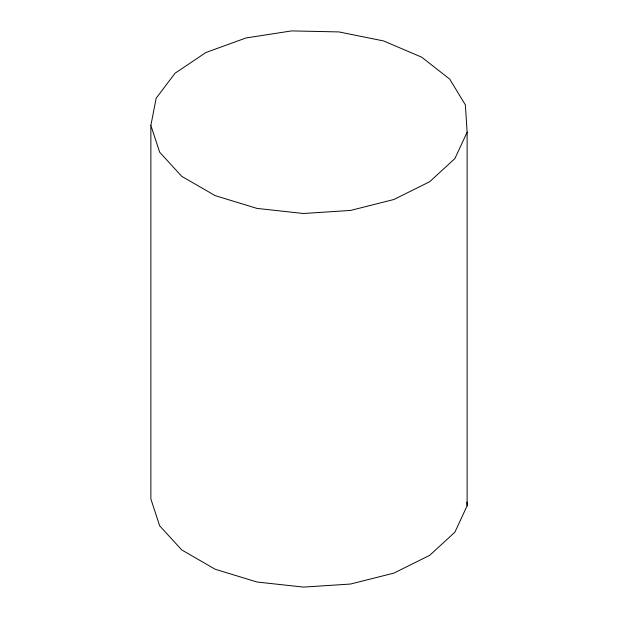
<?xml version="1.0" encoding="UTF-8"?>
<svg xmlns="http://www.w3.org/2000/svg" width="618" height="618" viewBox="0 0 618 618"><rect width="100%" height="100%" fill="white"/><g stroke="black" fill="none" stroke-linecap="round" stroke-linejoin="round"><path stroke-width="0.93" d="M150.869 125.369L156.161 98.231L175.079 73.194L205.933 52.499L245.987 37.968L291.673 30.9L338.942 31.92L383.593 40.942L421.654 57.157L449.742 79.127L465.362 104.906L467.131 132.198L467.131 505.802L454.887 532.183L429.726 555.312L393.867 573.118L350.514 584.041L303.508 587.1L257.034 582.025L215.211 569.263L181.762 549.95L159.66 525.81L150.869 498.973L150.869 125.369L159.66 152.198L181.762 176.346L215.211 195.651L257.034 208.413L303.508 213.496L350.514 210.437L393.867 199.514L429.726 181.7L454.887 158.579L467.131 132.198M466.891 502.04L467.131 505.802"/></g></svg>
